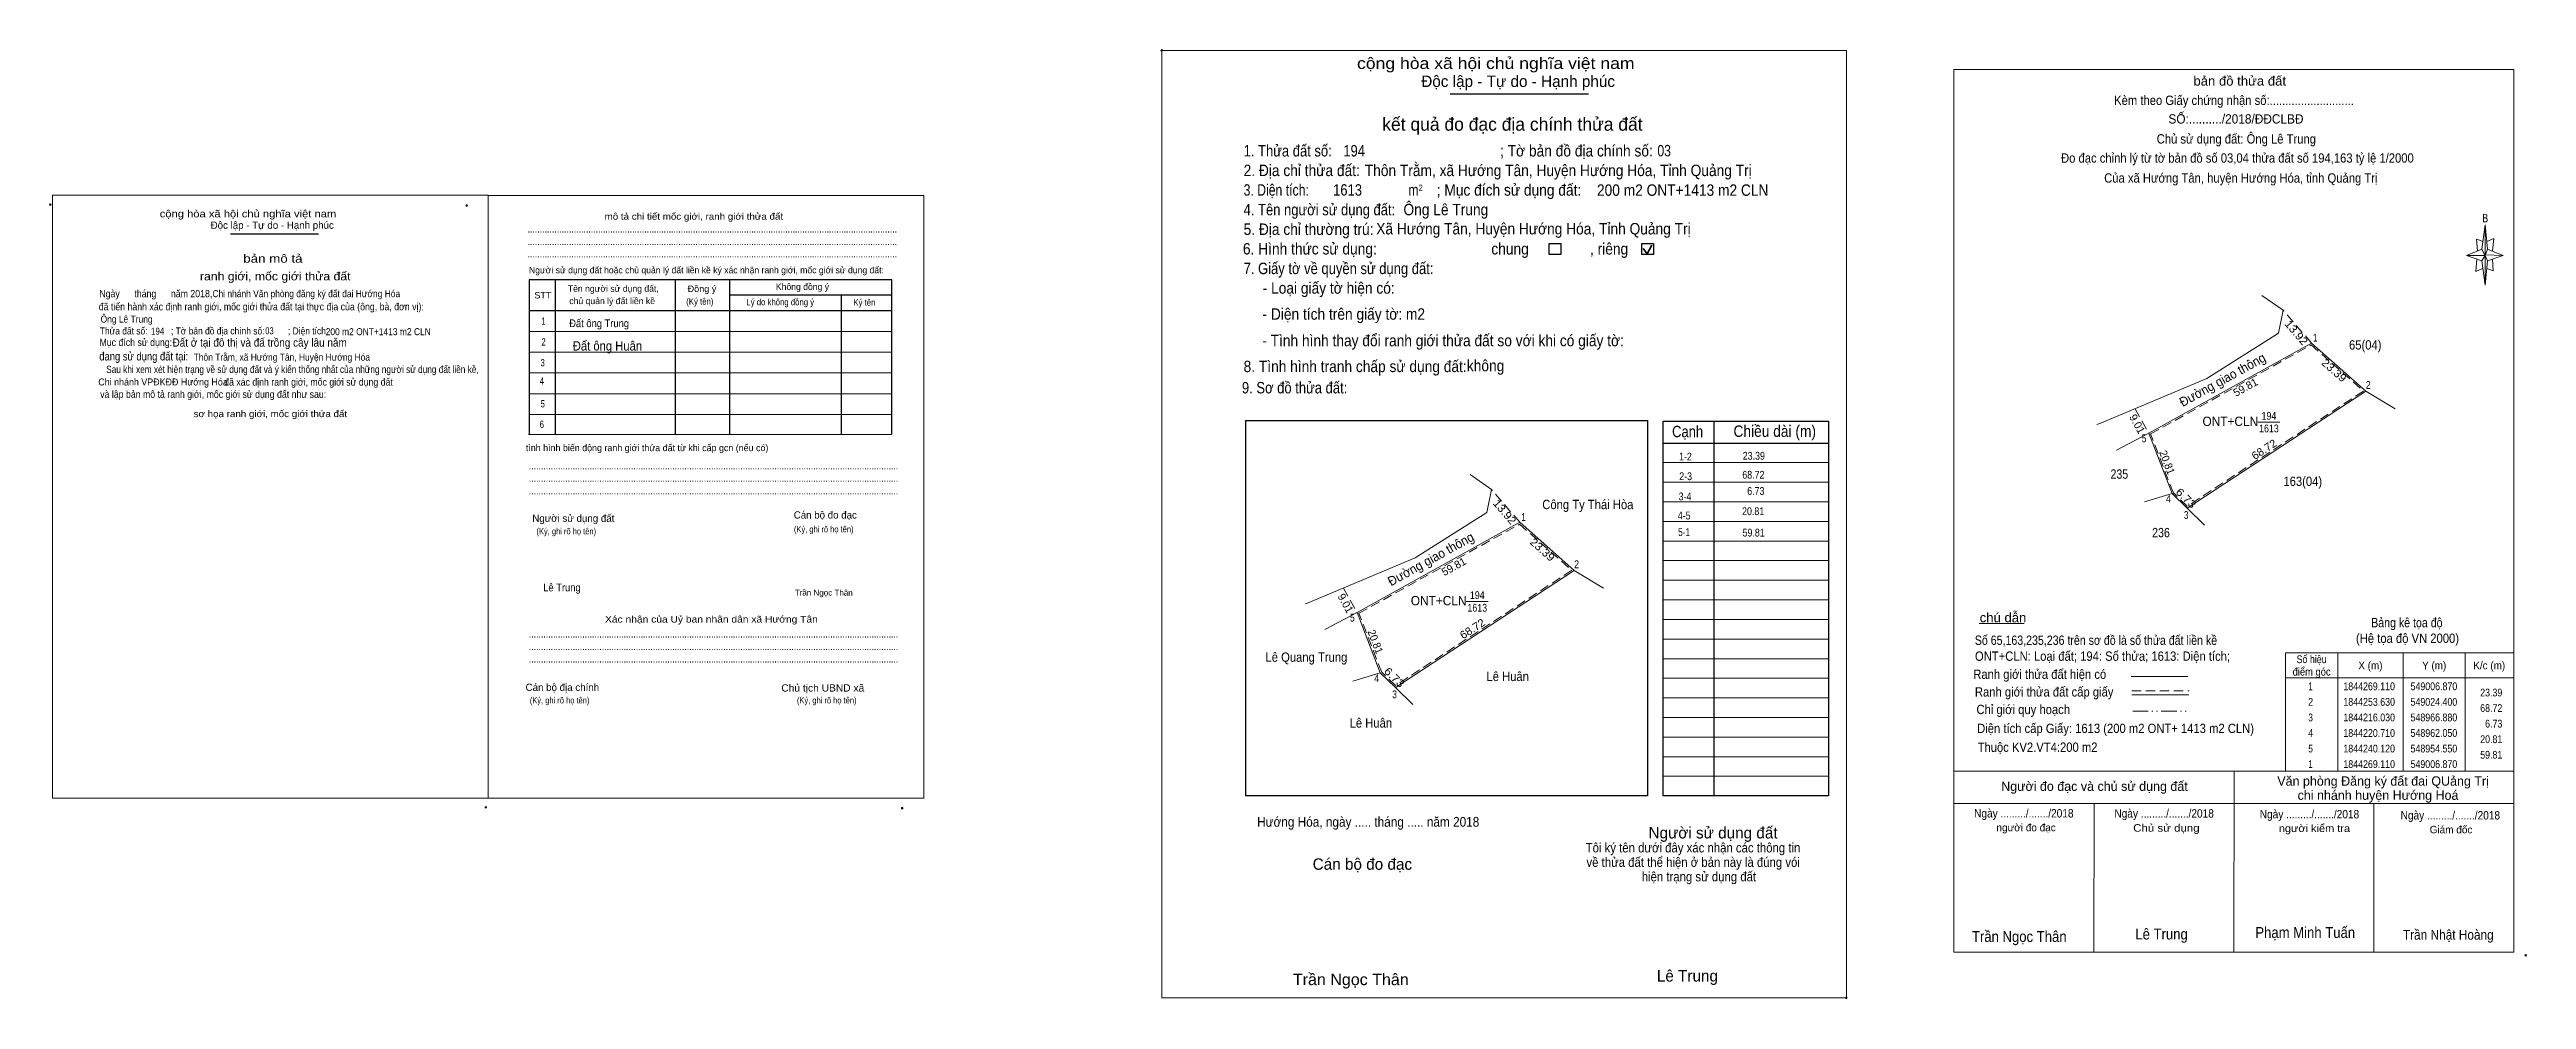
# Model space of a CAD drawing. Header units: metres. Extents: x 548280 to 549076, y 1844058 to 1844363.
import ezdxf
from ezdxf.enums import TextEntityAlignment as Align

# ---------------------------------------------------------------- set-up
doc = ezdxf.new("R2010")
doc.units = ezdxf.units.M
doc.header["$PDMODE"] = 32
doc.header["$PDSIZE"] = 0.5
doc.linetypes.add('DASH_DOUBLE_DOT', pattern=[9.2, 5, -1.2, 0.3, -1.2, 0.3, -1.2])
doc.linetypes.add('MEDIUM_DASHED', pattern=[4.5, 3, -1.5])
doc.layers.add('2', color=7, linetype='Continuous', lineweight=13)
doc.layers.add('3', color=7, linetype='Continuous', lineweight=13)

msp = doc.modelspace()

# ---------------------------------------------------------------- linework, layer by layer
at = {"layer": '2'}
for p, q in [((548997.78, 1844279.65), (548990.94, 1844284.43)), ((548954.55, 1844240.12), (549006.87, 1844269.11)), ((549024.4, 1844253.63), (549033.77, 1844247.95)), ((548938.88, 1844243.26), (548937.89, 1844242.95)), ((548944.17, 1844234.66), (548954.55, 1844240.12)), ((548989.67, 1844243.69), (548996.75, 1844243.69)), ((548743.3, 1844222.04), (548736.46, 1844226.82)), ((548953.19, 1844218.05), (548962.05, 1844220.71)), ((548966.88, 1844216.03), (548972.53, 1844210.55)), ((548700.07, 1844182.51), (548752.39, 1844211.5)), ((548769.92, 1844196.02), (548779.29, 1844190.34)), ((548684.4, 1844185.65), (548683.41, 1844185.34)), ((548689.69, 1844177.05), (548700.07, 1844182.51)), ((548735.19, 1844186.08), (548742.27, 1844186.08)), ((549015.34, 1844169.52), (549015.34, 1844131.52)), ((549036.34, 1844169.52), (549036.34, 1844131.52)), ((549056.34, 1844169.52), (549056.34, 1844131.52)), ((548698.71, 1844160.44), (548707.57, 1844163.1)), ((548998.54, 1844161.52), (549071.94, 1844161.52)), ((548712.4, 1844158.42), (548718.05, 1844152.94))]:
    msp.add_line(p, q, dxfattribs=at)
at = {"layer": '2', "linetype": 'MEDIUM_DASHED'}
for p, q in [((549006.87, 1844269.11), (548997.78, 1844279.65)), ((548950.18, 1844248), (548954.55, 1844240.12)), ((548752.39, 1844211.5), (548743.3, 1844222.04)), ((548695.7, 1844190.39), (548700.07, 1844182.51))]:
    msp.add_line(p, q, dxfattribs=at)
at = {"layer": '2'}
for points in [[(548997.78, 1844279.65), (548996.33, 1844272.26), (548973.29, 1844257.7), (548938.88, 1844243.26)], [(549006.87, 1844269.11), (549024.4, 1844253.63), (548966.88, 1844216.03)], [(548954.55, 1844240.12), (548962.05, 1844220.71), (548966.88, 1844216.03), (548972.53, 1844210.55)], [(548743.3, 1844222.04), (548741.85, 1844214.65), (548718.81, 1844200.09), (548684.4, 1844185.65)], [(548752.39, 1844211.5), (548769.92, 1844196.02), (548712.4, 1844158.42)], [(548700.07, 1844182.51), (548707.57, 1844163.1), (548712.4, 1844158.42), (548718.05, 1844152.94)]]:
    msp.add_lwpolyline(points, dxfattribs=at)
at = {"layer": '2', "linetype": 'MEDIUM_DASHED'}
for points in [[(549006.8, 1844268.5), (549023.58, 1844253.69), (548966.94, 1844216.67), (548962.48, 1844220.99), (548955.17, 1844239.89)], [(548752.32, 1844210.89), (548769.1, 1844196.08), (548712.46, 1844159.06), (548708, 1844163.38), (548700.69, 1844182.28)]]:
    msp.add_lwpolyline(points, close=True, dxfattribs=at)
at = {"layer": '2'}
msp.add_lwpolyline([(548998.54, 1844169.52), (549071.94, 1844169.52), (549071.94, 1844131.52), (548998.54, 1844131.52)], close=True, dxfattribs=at)
at = {"layer": '3'}
for p, q in [((548891.94, 1844073.4), (548891.94, 1844357)), ((549061.68, 1844299.28), (549062.68, 1844307.08)), ((549061.68, 1844295.48), (549056.68, 1844297.28)), ((549063.48, 1844295.48), (549062.68, 1844287.68)), ((549063.48, 1844299.28), (549068.48, 1844297.28)), ((549065.08, 1844296.08), (549065.28, 1844292.28)), ((549065.28, 1844292.28), (549063.28, 1844293.08)), ((548433.93, 1844272.83), (548550.58, 1844272.83)), ((548433.93, 1844266.16), (548550.58, 1844266.16)), ((548433.93, 1844259.48), (548550.58, 1844259.48)), ((548433.93, 1844252.8), (548550.58, 1844252.8)), ((548433.93, 1844246.12), (548550.58, 1844246.12)), ((548433.73, 1844239.67), (548550.38, 1844239.67)), ((548798.45, 1844230.67), (548851.67, 1844230.67)), ((548798.45, 1844224.37), (548851.67, 1844224.37)), ((548798.45, 1844218.08), (548851.67, 1844218.08)), ((548798.45, 1844211.78), (548851.67, 1844211.78)), ((548798.45, 1844205.48), (548851.67, 1844205.48)), ((548798.45, 1844199.18), (548851.67, 1844199.18)), ((548798.45, 1844192.88), (548851.67, 1844192.88)), ((548798.45, 1844186.58), (548851.67, 1844186.58)), ((548798.45, 1844180.28), (548851.67, 1844180.28)), ((548900.03, 1844179.01), (548914.51, 1844179.01)), ((548798.45, 1844173.99), (548851.67, 1844173.99)), ((548798.45, 1844167.69), (548851.67, 1844167.69)), ((548798.45, 1844161.39), (548851.67, 1844161.39)), ((548948.87, 1844161.93), (548967.15, 1844161.93)), ((548798.45, 1844155.09), (548851.67, 1844155.09)), ((548949.15, 1844156.07), (548967.43, 1844156.07)), ((548798.45, 1844148.79), (548851.67, 1844148.79)), ((548798.45, 1844142.49), (548851.67, 1844142.49)), ((548798.45, 1844136.2), (548851.67, 1844136.2)), ((548798.45, 1844129.9), (548851.67, 1844129.9)), ((548891.94, 1844131.52), (549071.94, 1844131.52)), ((548981.94, 1844073.32), (548981.98, 1844131.52)), ((548891.94, 1844121.2), (549071.94, 1844121.2)), ((548936.94, 1844073.36), (548936.98, 1844121.18)), ((549026.94, 1844073.28), (549026.98, 1844121.1)), ((549071.94, 1844073.4), (548891.94, 1844073.4))]:
    msp.add_line(p, q, dxfattribs=at)
at = {"layer": '3', "lineweight": 25}
for p, q in [((548730.01, 1844349.19), (548774.52, 1844349.19)), ((548337.94, 1844304.16), (548366.25, 1844304.16)), ((548442.32, 1844289.39), (548442.32, 1844239.67)), ((548480.94, 1844289.19), (548480.94, 1844239.67)), ((548498.37, 1844289.19), (548498.37, 1844239.67)), ((548433.93, 1844279.51), (548550.58, 1844279.51)), ((548498.37, 1844284.59), (548550.58, 1844284.59)), ((548534.22, 1844284.59), (548534.22, 1844239.67)), ((548814.72, 1844244.01), (548814.72, 1844123.6)), ((548798.45, 1844236.97), (548851.67, 1844236.97))]:
    msp.add_line(p, q, dxfattribs=at)
at = {"layer": '3', "lineweight": 35}
for p, q in [((548792.09, 1844299.44), (548793.34, 1844297.81)), ((548793.34, 1844297.81), (548794.86, 1844300.53))]:
    msp.add_line(p, q, dxfattribs=at)
at = {"layer": '3', "linetype": 'MEDIUM_DASHED'}
msp.add_line((548949.15, 1844157.31), (548967.55, 1844157.31), dxfattribs=at)
at = {"layer": '3', "linetype": 'DASH_DOUBLE_DOT'}
msp.add_line((548949.41, 1844150.81), (548967.81, 1844150.81), dxfattribs=at)
at = {"layer": '3'}
for points in [[(548637.3, 1844363.15), (548857.41, 1844363.15), (548857.41, 1844058.72), (548637.3, 1844058.72)], [(548280.79, 1844316.57), (548420.79, 1844316.57), (548420.79, 1844122.92), (548280.79, 1844122.92)], [(548420.79, 1844316.56), (548560.8, 1844316.56), (548560.8, 1844122.92), (548420.79, 1844122.92)], [(548420.8, 1844316.56), (548560.8, 1844316.56), (548560.8, 1844122.92), (548420.8, 1844122.92)], [(549062.68, 1844307.08), (549063.48, 1844299.28), (549062.68, 1844297.28)], [(549062.68, 1844297.28), (549056.68, 1844297.28), (549061.68, 1844299.28), (549063.48, 1844295.48), (549068.48, 1844297.28), (549062.68, 1844297.48)], [(549062.68, 1844297.28), (549062.68, 1844287.68), (549061.68, 1844295.48)]]:
    msp.add_lwpolyline(points, close=True, dxfattribs=at)
for points in [[(548891.94, 1844357), (549071.94, 1844357), (549071.94, 1844073.4)], [(549062.08, 1844301.68), (549059.88, 1844302.48), (549060.28, 1844298.68)], [(549063.28, 1844301.68), (549065.48, 1844302.68), (549065.08, 1844298.68)], [(549062.68, 1844297.28), (549061.68, 1844299.28), (549056.68, 1844297.28)], [(549060.08, 1844296.08), (549059.68, 1844292.08), (549061.88, 1844293.08)], [(549062.68, 1844297.28), (549063.48, 1844295.48), (549068.48, 1844297.28)]]:
    msp.add_lwpolyline(points, dxfattribs=at)
at = {"layer": '3', "lineweight": 25}
for points in [[(548761.86, 1844301.06), (548765.64, 1844301.06), (548765.64, 1844297.54), (548761.86, 1844297.54)], [(548791.6, 1844301.06), (548795.38, 1844301.06), (548795.38, 1844297.54), (548791.6, 1844297.54)], [(548664.29, 1844244.22), (548793.41, 1844244.22), (548793.41, 1844123.6), (548664.29, 1844123.6)], [(548798.45, 1844244.01), (548851.67, 1844244.01), (548851.67, 1844123.6), (548798.45, 1844123.6)]]:
    msp.add_lwpolyline(points, close=True, dxfattribs=at)
msp.add_lwpolyline([(548550.58, 1844239.67), (548550.58, 1844289.39), (548433.93, 1844289.39), (548433.93, 1844239.67)], dxfattribs=at)
at = {"layer": '3'}
for p in [(548637.3, 1844363.15), (548280.04, 1844313.58), (548413.88, 1844313.3), (548420.04, 1844119.93), (548553.88, 1844119.66), (549075.74, 1844072.4), (548857.4, 1844058.72)]:
    msp.add_point(p, dxfattribs=at)

# ---------------------------------------------------------------- texts
at = {"layer": '2'}
for s, height, rotation, width, p in [('13.92', 2.5, 310.775, 1.1, (549001.069, 1844271.641)), ('Đường giao thông', 3, 28.99, 0.95, (548978.993, 1844255.998)), ('23.39', 2.5, 318.554, 1.1, (549013.323, 1844259.381)), ('68.72', 2.5, 33.172, 1.05, (548992.341, 1844233.872)), ('20.81', 2.5, 291.126, 0.95, (548959.301, 1844230.326)), ('6.73', 2.5, 315.904, 1.15, (548965.695, 1844218.393)), ('13.92', 2.5, 310.775, 1.1, (548746.589, 1844214.031)), ('Đường giao thông', 3, 28.99, 0.95, (548724.518, 1844198.391)), ('23.39', 2.5, 318.554, 1.1, (548758.843, 1844201.771)), ('20.81', 2.5, 291.126, 0.95, (548704.823, 1844172.711)), ('68.72', 2.5, 33.172, 1.05, (548737.861, 1844176.262)), ('6.73', 2.5, 315.904, 1.15, (548711.21, 1844160.788))]:
    msp.add_text(s, height=height, rotation=rotation, dxfattribs=dict(at, width=width)).set_placement(p, align=Align.CENTER)
for s, height, width, p in [(' 1', 2.5, 0.75, (549008.77, 1844269.57)), (' 2', 2.5, 0.85, (549025.93, 1844254.37)), (' 5', 2.5, 0.8, (548953.8, 1844237.22)), ('ONT+CLN', 3, 0.95, (548989.74, 1844242.45)), (' 1', 2.5, 0.75, (548754.29, 1844211.96)), (' 4', 2.5, 0.85, (548961.69, 1844217.77)), (' 3', 2.5, 0.8, (548967.36, 1844212.6)), (' 2', 2.5, 0.85, (548771.45, 1844196.76)), ('ONT+CLN', 3, 0.95, (548735.26, 1844184.84)), (' 5', 2.5, 0.8, (548699.32, 1844179.61)), (' 4', 2.5, 0.85, (548707.21, 1844160.16)), (' 3', 2.5, 0.8, (548712.88, 1844154.99)), ('23.39', 2.5, 0.85, (549068.23, 1844155.56)), ('68.72', 2.5, 0.85, (549068.23, 1844150.56)), ('20.81', 2.5, 0.85, (549068.23, 1844140.56)), ('6.73', 2.5, 0.85, (549068.23, 1844145.56)), ('59.81', 2.5, 0.85, (549068.23, 1844135.56))]:
    msp.add_text(s, height=height, dxfattribs=dict(at, width=width)).set_placement(p, align=Align.RIGHT)
for s, height, width, p in [('65(04)', 3, 0.9, (549024.165, 1844267.01)), ('194', 2.5, 0.85, (548993.215, 1844244.47)), ('1613', 2.5, 0.85, (548993.21, 1844240.41)), ('235', 3, 0.85, (548945.12, 1844225.5)), ('163(04)', 3, 0.9, (549004.09, 1844223.18)), ('Công Ty Thái Hòa', 3, 0.9, (548774.28, 1844215.73)), ('236', 3, 0.85, (548958.51, 1844206.7)), ('1613', 2.5, 0.85, (548738.73, 1844182.8)), ('194', 2.5, 0.85, (548738.735, 1844186.86)), ('Lê Quang Trung', 3, 0.9, (548683.805, 1844166.69)), ('Số hiệu', 2.5, 0.85, (549006.93, 1844166.26)), ('X (m)', 2.5, 0.95, (549025.83, 1844164.26)), ('Y (m)', 2.5, 0.95, (549046.325, 1844164.26)), ('K/c (m)', 2.5, 0.95, (549064.03, 1844164.26)), ('Lê Huân', 3, 0.9, (548748.515, 1844160.5)), ('điểm góc', 2.5, 0.9, (549006.93, 1844162.26)), (' 1', 2.5, 0.75, (549006.225, 1844157.56)), ('1844269.110', 2.5, 0.85, (549025.43, 1844157.56)), ('549006.870', 2.5, 0.85, (549046.235, 1844157.56)), (' 2', 2.5, 0.85, (549006.23, 1844152.56)), ('1844253.630', 2.5, 0.85, (549025.43, 1844152.56)), ('549024.400', 2.5, 0.85, (549046.235, 1844152.56)), ('Lê Huân', 3, 0.9, (548704.525, 1844145.54)), (' 4', 2.5, 0.85, (549006.225, 1844142.56)), (' 3', 2.5, 0.8, (549006.23, 1844147.56)), ('1844216.030', 2.5, 0.85, (549025.43, 1844147.56)), ('1844220.710', 2.5, 0.85, (549025.43, 1844142.56)), ('548966.880', 2.5, 0.85, (549046.235, 1844147.56)), ('548962.050', 2.5, 0.85, (549046.235, 1844142.56)), (' 5', 2.5, 0.8, (549006.23, 1844137.56)), (' 1', 2.5, 0.75, (549006.225, 1844132.56)), ('1844240.120', 2.5, 0.85, (549025.43, 1844137.56)), ('1844269.110', 2.5, 0.85, (549025.43, 1844132.56)), ('548954.550', 2.5, 0.85, (549046.235, 1844137.56)), ('549006.870', 2.5, 0.85, (549046.235, 1844132.56))]:
    msp.add_text(s, height=height, dxfattribs=dict(at, width=width)).set_placement(p, align=Align.CENTER)
for s, rotation, p in [('59.81', 28.99, (548986.269, 1844253.808)), ('9.01', 299.011, (548949.783, 1844242.516)), ('59.81', 28.99, (548731.789, 1844196.198)), ('9.01', 299.011, (548695.303, 1844184.906))]:
    msp.add_text(s, height=2.5, rotation=rotation, dxfattribs=at).set_placement(p, align=Align.CENTER)
at = {"layer": '3'}
for s, height, width, p in [('cộng hòa xã hội chủ nghĩa việt nam', 3.674, 1.15, (548700.08, 1844357.17)), ('2. Địa chỉ thửa đất:', 3.674, 0.9, (548663.62, 1844322.74)), ('1. Thửa đất số:', 3.674, 0.85, (548663.62, 1844329.04)), ('194', 3.67, 0.85, (548695.67, 1844329.04)), ('Thôn Trằm, xã Hướng Tân, Huyện Hướng Hóa, Tỉnh Quảng Trị', 3.67, 0.9, (548702.57, 1844322.74)), ('; Tờ bản đồ địa chính số:', 3.674, 0.9, (548746.05, 1844329.04)), ('03', 3.67, 0.8, (548796.63, 1844329.09)), ('3. Diện tích:', 3.674, 0.8, (548663.62, 1844316.45)), ('1613', 3.67, 0.85, (548692.4, 1844316.46)), ('m', 3.674, 0.8, (548716.58, 1844316.45)), ('2', 2.099, 0.8, (548719.89, 1844317.91)), ('; Mục đích sử dụng đất:', 3.674, 0.9, (548725.69, 1844316.45)), ('200 m2 ONT+1413 m2 CLN', 3.67, 0.9, (548777.21, 1844316.41)), ('cộng hòa xã hội chủ nghĩa việt nam', 2.337, 1.15, (548315.21, 1844309.48)), ('4. Tên người sử dụng đất:', 3.674, 0.85, (548663.62, 1844310.14)), ('Ông Lê Trung', 3.67, 0.9, (548715.01, 1844310.16)), ('........................................................................................................................................................', 2.337, 0.9, (548433.45, 1844304.6)), ('5. Địa chỉ thường trú:', 3.674, 0.9, (548663.62, 1844303.84)), ('Xã Hướng Tân, Huyện Hướng Hóa, Tỉnh Quảng Trị', 3.67, 0.9, (548706.25, 1844304)), ('........................................................................................................................................................', 2.337, 0.9, (548433.45, 1844300.6)), ('........................................................................................................................................................', 2.337, 0.9, (548433.45, 1844296.59)), ('6. Hình thức sử dụng:', 3.674, 0.9, (548663.4, 1844297.55)), ('7. Giấy tờ về quyền sử dụng đất:', 3.674, 0.85, (548663.62, 1844291.25)), ('chung                , riêng', 3.674, 0.9, (548743.25, 1844297.55)), ('Ngày      tháng      năm 2018,', 2.34, 0.9, (548295.79, 1844283.81)), ('Chi nhánh Văn phòng đăng ký đất đai Hướng Hóa', 2.25, 0.9, (548332.15, 1844283.84)), ('Đồng ý', 2.07, 1.05, (548484.91, 1844285.49)), ('     - Loại giấy tờ hiện có:', 3.67, 0.9, (548663.62, 1844284.96)), (' đã tiến hành xác định ranh giới, mốc giới thửa đất tại thực địa của (ông, bà, đơn vị):', 2.34, 0.9, (548294.83, 1844279.63)), ('Ông Lê Trung', 2.25, 0.9, (548296.2, 1844275.67)), ('STT', 2.07, 1.05, (548435.64, 1844283.43)), ('(Ký tên)', 2.07, 0.9, (548484.46, 1844281.44)), ('Lý do không đồng ý', 2.07, 0.9, (548503.8, 1844281.23)), ('Ký tên', 2.07, 0.9, (548538.19, 1844281.14)), ('- Diện tích trên giấy tờ: m2', 3.67, 0.9, (548669.7, 1844276.59)), ('Thửa đất số:          ; Tờ bản đồ địa chính số:          ; Diện tích:', 2.25, 0.9, (548295.94, 1844271.87)), ('Mục đích sử dụng:', 2.34, 0.9, (548295.85, 1844268.16)), ('194', 2.25, 0.85, (548312.42, 1844271.78)), ('Đất ở tại đô thị và đấ trồng cây lâu năm ', 2.66, 0.9, (548319.32, 1844267.95)), ('03', 2.25, 0.8, (548349.14, 1844271.93)), ('200 m2 ONT+1413 m2 CLN', 2.25, 0.9, (548368.56, 1844271.63)), ('     - Tình hình thay đổi ranh giới thửa đất so với khi có giấy tờ:', 3.67, 0.9, (548663.48, 1844268.08)), ('đang sử dụng đất tại:', 2.66, 0.85, (548295.78, 1844263.51)), ('Sau khi xem xét hiện trạng về sử dụng đất và ý kiến thống nhất của những người sử dụng đất liền kề,', 2.337, 0.85, (548297.99, 1844259.47)), ('Thôn Trằm, xã Hướng Tân, Huyện Hướng Hóa', 2.25, 0.9, (548326.12, 1844263.44)), ('8. Tình hình tranh chấp sử dụng đất: ', 3.67, 0.9, (548663.62, 1844259.76)), ('không', 3.674, 0.9, (548735.38, 1844260.02)), ('Chi nhánh VPĐKĐĐ Hướng Hóa', 2.25, 0.95, (548295.47, 1844255.47)), (' và lập bản mô tả ranh giới, mốc giới sử dụng đất như sau:', 2.337, 0.9, (548295.28, 1844251.49)), ('đã xác định ranh giới, mốc giới sử dụng đất', 2.33, 0.9, (548335.94, 1844255.42)), ('9. Sơ đồ thửa đất:', 3.674, 0.85, (548663.08, 1844252.92)), ('Cạnh', 3.674, 0.85, (548801.35, 1844238.83)), ('Chiều dài (m)', 3.674, 0.9, (548821.08, 1844238.96)), ('........................................................................................................................................................', 2.337, 0.9, (548433.84, 1844228.51)), ('........................................................................................................................................................', 2.337, 0.9, (548433.84, 1844224.51)), ('........................................................................................................................................................', 2.337, 0.9, (548433.84, 1844220.5)), ('(Ký, ghi rõ họ tên)', 2.003, 0.9, (548436.31, 1844207.63)), ('(Ký, ghi rõ họ tên)', 2.003, 0.9, (548519.08, 1844208.29)), ('Lê Trung', 2.5, 0.9, (548438.48, 1844189.32)), ('Trần Ngọc Thân', 1.835, 1.05, (548519.35, 1844187.98)), ('........................................................................................................................................................', 2.337, 0.9, (548433.84, 1844174.46)), ('Số 65,163,235,236 trên sơ đồ là số thửa đất liền kề', 3, 0.85, (548898.67, 1844172.12)), ('........................................................................................................................................................', 2.337, 0.9, (548433.84, 1844170.46)), ('........................................................................................................................................................', 2.337, 0.9, (548433.84, 1844166.45)), ('ONT+CLN: Loại đất; 194: Số thửa; 1613: Diện tích;', 3, 0.9, (548898.71, 1844167)), ('Chủ tịch UBND xã', 2.34, 1.05, (548515.02, 1844157.12)), ('(Ký, ghi rõ họ tên)', 2.003, 0.9, (548434.17, 1844153.32)), ('(Ký, ghi rõ họ tên)', 2.003, 0.9, (548520.04, 1844153.32)), ('Diện tích cấp Giấy: 1613 (200 m2 ONT+ 1413 m2 CLN)', 3, 0.9, (548899.41, 1844143.8)), ('Thuộc KV2.VT4:200 m2', 3, 0.9, (548899.56, 1844137.75)), ('Hướng Hóa, ngày ..... tháng ..... năm 2018', 3.15, 0.9, (548667.97, 1844113.69)), ('Trần Ngọc Thân', 3.67, 1.05, (548679.46, 1844062.79))]:
    msp.add_text(s, height=height, dxfattribs=dict(at, width=width)).set_placement(p)
for s, height, p in [('Độc lập - Tự do - Hạnh phúc', 3.674, (548720.73, 1844351.38)), ('Độc lập - Tự do - Hạnh phúc', 2.337, (548331.57, 1844305.81)), ('Người sử dụng đất hoặc chủ quản lý đất liền kề ký xác nhận ranh giới, mốc giới sử dụng đất:', 2.07, (548433.9, 1844291.5)), ('Tên người sử dụng đất,', 2.07, (548446.4, 1844285.56)), ('Không đồng ý', 2.07, (548513.28, 1844286.17)), ('chủ quản lý đất liền kề', 2.07, (548446.87, 1844281.61)), ('tình hình biến động ranh giới thửa đất từ khi cấp gcn (nếu có)', 2.136, (548432.91, 1844234.37)), ('Người sử dụng đất', 2.337, (548434.97, 1844211.64)), ('Cán bộ đo đạc', 2.332, (548519.01, 1844212.71)), ('Cán bộ địa chính', 2.337, (548432.82, 1844157.32)), ('Người sử dụng đất', 3.674, (548793.79, 1844109.92)), ('Cán bộ đo đạc', 3.674, (548685.82, 1844099.86)), ('Lê Trung', 3.67, (548796.46, 1844063.95))]:
    msp.add_text(s, height=height, dxfattribs=at).set_placement(p)
for s, height, width, p in [('bản đồ thửa đất', 3, 1.05, (548983.82, 1844351.82)), ('Kèm theo Giấy chứng nhận số:...........................', 3, 0.9, (548981.98, 1844345.6)), ('SỐ:........../2018/ĐĐCLBĐ', 3, 0.95, (548982.615, 1844339.62)), ('Chủ sử dụng đất: Ông Lê Trung', 3, 0.9, (548982.72, 1844333.2)), ('Đo đạc chỉnh lý từ tờ bản đồ số 03,04 thửa đất số 194,163 tỷ lệ 1/2000 ', 3, 0.9, (548983.575, 1844327.06)), ('Của xã Hướng Tân, huyện Hướng Hóa, tỉnh Quảng Trị', 3, 0.9, (548984.175, 1844320.64)), ('mô tả chi tiết mốc giới, ranh giới thửa đất', 2.136, 1.1, (548486.91, 1844308.73)), ('B', 2.755, 0.75, (549062.74, 1844307.86)), ('bản mô tả', 2.671, 1.2, (548351.59, 1844294.92)), ('ranh giới, mốc giới thửa đất', 2.671, 1.1, (548352.345, 1844289.24)), ('2', 2.337, 0.8, (548438.585, 1844268.3)), ('1', 2.337, 0.65, (548438.56, 1844274.98)), ('Đất ông Trung', 2.5, 0.9, (548456.45, 1844274.21)), ('Đất ông Huân', 3, 0.9, (548459.125, 1844266.69)), ('3', 2.337, 0.75, (548438.315, 1844261.61)), ('4', 2.337, 0.8, (548438.06, 1844255.77)), ('sơ họa ranh giới, mốc giới thửa đất', 2.136, 1.1, (548350.78, 1844245.3)), ('5', 2.337, 0.75, (548438.335, 1844248.44)), ('6', 2.337, 0.8, (548438.025, 1844241.83)), ('1-2', 2.5, 0.85, (548805.645, 1844231.4)), ('2-3', 2.5, 0.85, (548805.705, 1844225.05)), ('4-5', 2.5, 0.85, (548805.235, 1844212.43)), ('3-4', 2.5, 0.85, (548805.5, 1844218.57)), ('5-1', 2.5, 0.8, (548805.23, 1844207.1)), ('59.81', 2.5, 0.85, (548827.57, 1844206.94)), ('chú dẫn', 3, 1.05, (548907.725, 1844179.38)), ('Xác nhận của Uỷ ban nhân dân xã Hướng Tân', 2.14, 1.15, (548492.555, 1844179.3)), ('(Hệ tọa độ VN 2000)', 3, 0.9, (549037.75, 1844172.75)), ('Bảng kê tọa độ', 3, 0.85, (549037.545, 1844177.77)), ('Ranh giới thửa đất hiện có ', 3, 0.9, (548920.035, 1844161.2)), ('Ranh giới thửa đất cấp giấy', 3, 0.9, (548920.955, 1844155.52)), ('Chỉ giới quy hoạch', 3, 0.9, (548914.235, 1844149.88)), ('Ngày ........./......./2018', 2.7, 0.9, (548914.42, 1844116.66)), ('Ngày ........./......./2018', 2.7, 0.9, (548959.52, 1844116.62)), ('Ngày ........./......./2018', 2.7, 0.9, (549006.24, 1844116.38)), ('Ngày ........./......./2018', 2.7, 0.9, (549051.52, 1844116.02)), ('Chủ sử dụng', 2.4, 1.15, (548960.25, 1844112.1)), ('người kiểm tra', 2.4, 1.1, (549007.84, 1844111.98)), ('Tôi ký tên dưới đây xác nhận các thông tin', 3.035, 0.9, (548808.08, 1844105.44)), ('về thửa đất thể hiện ở bản này là đúng vói', 3.035, 0.9, (548808.135, 1844100.79)), ('hiện trạng sử dụng đất', 3.035, 0.9, (548809.975, 1844096.14)), ('Trần Ngọc Thân', 3.5, 0.9, (548912.955, 1844076.67)), ('Lê Trung', 3.5, 0.9, (548958.695, 1844077.46)), ('Phạm Minh Tuấn', 3.5, 0.9, (549004.875, 1844077.97)), ('Trần Nhật Hoàng', 3.16, 0.9, (549050.87, 1844077.4))]:
    msp.add_text(s, height=height, dxfattribs=dict(at, width=width)).set_placement(p, align=Align.CENTER)
for s, height, p in [('kết quả đo đạc địa chính thửa đất', 4.199, (548750.035, 1844337.33)), ('Người đo đạc và chủ sử dụng đất', 3, (548937.125, 1844125.2)), (' Văn phòng Đăng ký đất đai QUảng Trị', 3, (549029.345, 1844126.88)), ('chi nhánh huyện Hướng Hoá', 3, (549028.275, 1844122.34)), ('người đo đạc', 2.4, (548915.155, 1844112.24)), ('Giám đốc', 2.4, (549051.75, 1844111.58)), ('.', 1.05, (548857.393, 1844058.2))]:
    msp.add_text(s, height=height, dxfattribs=at).set_placement(p, align=Align.CENTER)
at = {"layer": '3', "width": 0.85}
for s, p in [('23.39', (548831.18, 1844231.63)), ('68.72', (548831.04, 1844225.53)), ('6.73', (548831.04, 1844220.33)), ('20.81', (548830.97, 1844213.83))]:
    msp.add_text(s, height=2.5, dxfattribs=at).set_placement(p, align=Align.RIGHT)

doc.saveas('drawing.dxf')
